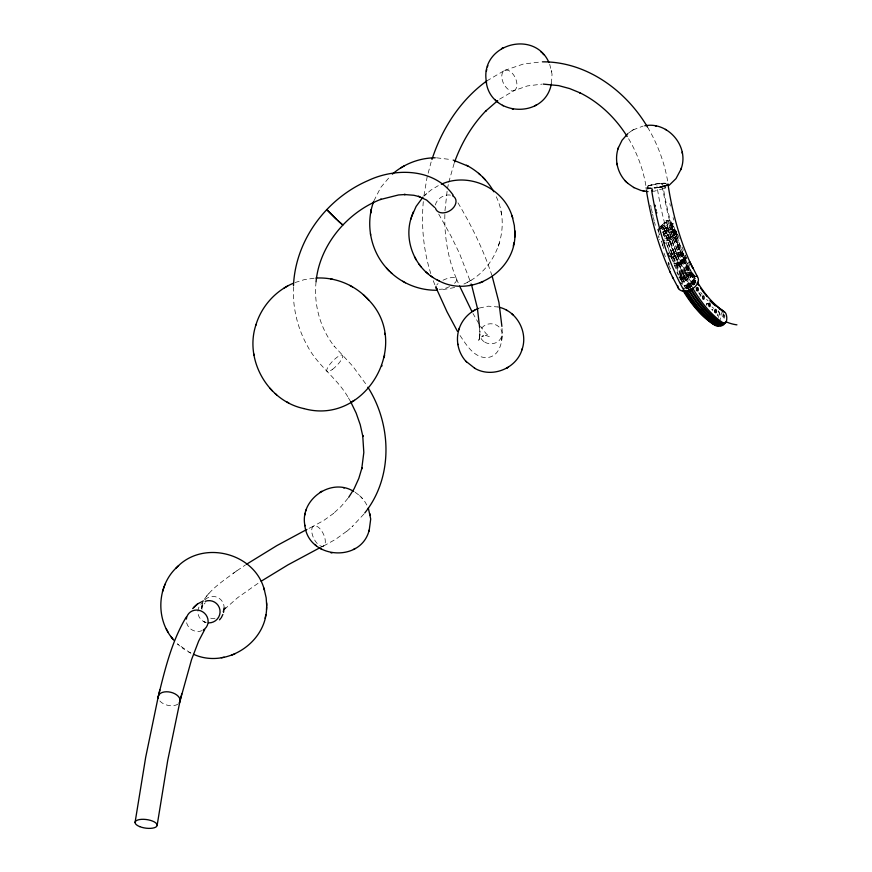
<?xml version="1.0" encoding="UTF-8"?>
<svg xmlns="http://www.w3.org/2000/svg" width="872" height="872" viewBox="0 0 872 872"><rect width="100%" height="100%" fill="white"/><g stroke="black" fill="none" stroke-linecap="round" stroke-linejoin="round"><path stroke-width="0.65" stroke-dasharray="4.36 3.27" d="M293.45 286.855C292.523 307.489 297.461 328.363 307.653 346.348C317.779 365.717 336.908 378.023 347.83 396.836L347.339 396.062L350.599 401.6M444.862 214.447C444.24 236.53 448.012 258.831 456.623 279.214M479.753 334.118L479.055 339.993L479.687 337.878L478.663 340.331L480.527 337.497L483.262 335.84L482.434 336.134L486.489 335.371L485.562 335.404L489.704 336.734L486.009 333.573L480.603 326.39M460.056 335.546C466.4 344.876 473.725 357.531 486.489 357.651C500.997 356.79 503.286 338.859 501.912 327.534M706.93 305.08L707.225 303.511A1.722 0.763 86.2 0 1 707.421 303.325M423.302 201.585C421.165 225.772 423.454 250.417 430.79 273.601M444.96 210.806L447.183 190.456M501.64 340.298L501.967 335.949M316.078 281.732C313.615 304.59 320.155 328.341 334.39 346.457L334.009 345.966L352.768 366.196L366.622 385.075M201.835 607.261L201.683 608.754L202.042 605.266M224.126 607.621L223.755 611.152L223.908 609.615M423.956 195.72L427.062 177.343L431.128 161.985M551.464 83.418L552.041 74.109L549.72 64.31M447.598 188.101L448.295 184.591M201.901 606.749L201.65 607.958L203.002 604.874L202.566 605.539L205.312 602.77M202.021 605.408L202.816 602.378M223.93 609.484L224.104 608.667L222.905 611.643M448.764 182.259L454.17 163.282M463.926 284.032C496.135 270.037 511.592 228.344 496.266 196.778M679.125 277.765L681.054 277.089L681.741 275.203L685.85 273.47L686.82 275.225L682.732 276.947L682.024 278.844L680.215 279.476M693.305 280.719L691.224 281.536L690.548 283.422L686.438 285.155L687.398 286.91L691.561 285.144L692.194 283.291L694.265 282.495L695.006 280.163M694.265 275.955L692.782 275.596L691.932 273.448M693.905 277.852L692.935 276.097L693.371 274.702M694.21 276.882L694.439 276.13M682.34 284.403L683.397 281.133A176.177 77.652 86.2 0 1 666.143 241.958M695.409 281.689L694.559 284.337L692.782 284.457L694.079 280.424L695.856 280.304L695.573 281.187M498.348 246.209L499.46 242.83M373.903 200.876L380.748 187.436L390.623 175.752M670.361 256.695L672.236 254.766M671.462 258.733L673.206 256.695L677.479 255.267L676.628 253.218L672.279 254.7M683.016 259.507L680.89 260.15L679.986 261.742L675.746 263.159L676.596 265.208L680.836 263.802L681.741 262.2L683.866 261.556M683.43 255.834L682.591 253.283M683.048 259.464L684.269 257.24M683.899 261.513L685.643 258.09M685.893 273.339L690.068 272.827M686.864 275.094L691.038 274.582M686.373 285.308L684.4 285.613M687.343 287.062L685.61 287.346M204.342 599.315C211.918 588.066 223.668 580.534 234.361 572.544M223.603 610.487L225.815 607.74L223.178 610.836L224.573 609.19M662.72 232.835L664.137 231.407L666.241 230.917L666.949 233.206L664.824 233.718M663.788 234.971L664.747 233.783M671.386 236.715L672.236 235.56L674.383 235.037L676.443 232.29M676.999 234.47L675.637 234.241L674.928 231.941L675.789 230.797M672.083 239.004L672.944 237.86L675.092 237.337L677.141 234.59M675.637 234.241L676.487 233.086M347.961 498.283L341.257 506.261L332.668 514.207L333.496 513.477L323.872 520.388L313.462 526.143M363.929 514.044L352.037 526.786M206.217 596.546L208.975 593.309M658.861 228.388L662.393 224.3L664.181 224.18A172.929 76.224 86.2 0 0 691.3 287.128M658.894 228.737L664.399 222.371L666.175 222.251A171.479 75.581 86.2 0 0 693.175 285.504M661.009 226.676L666.154 220.714L669.718 220.485A170.683 75.232 86.2 0 0 695.289 282.136M659.755 229.292L664.181 224.18M660.671 228.628L666.175 222.251M661.608 227.679L663.614 227.548L669.718 220.485M688.324 288.719A186.183 82.066 86.2 0 1 664.224 228.388L669.74 222.011L671.516 221.891A171.479 75.581 86.2 0 0 693.709 277.405M664.224 228.388L666.012 228.268L671.516 221.891M690.722 287.934A184.722 81.423 86.2 0 1 666.873 228.824L671.298 223.712L673.075 223.592A172.929 76.224 86.2 0 0 695.387 278.833M666.873 228.824L668.661 228.704L673.075 223.592M692.782 284.457A181.474 79.995 86.2 0 1 670.197 228.475L672.181 226.186L673.969 226.066A176.177 77.652 86.2 0 0 683.833 255.333M670.197 228.475L671.974 228.366L673.969 226.066M224.464 609.343L237.642 597.691L259.18 582.518M676.705 253.087L680.836 252.727M677.555 255.136L681.686 254.788M675.658 263.3L673.696 263.518M676.519 265.339L674.786 265.557M425.22 194.881L424.043 195.993L430.877 190.129L438.278 185.649M425.623 194.5L426.768 193.41M323.588 545.992L335.676 539.299L347.688 530.558M346.86 531.277L352.888 526.045M628.647 132.947L633.028 129.906M236.977 570.724L245.61 564.849M233.293 573.307L237.958 570.026M486.729 80.965L504.081 70.719M499.623 99.146L514.633 90.296M666.491 230.6L668.541 230.208L669.238 232.508L667.233 232.868M668.639 230.099L672.759 229.772M669.347 232.399L673.467 232.072M666.786 238.1L664.824 238.296M668.933 237.587L666.884 237.98L667.592 240.28L669.642 239.887M671.266 236.792L669.184 237.282L669.881 239.571L672.029 239.059M667.472 240.4L666.001 240.563M632.974 129.939L643.089 126.069M632.091 130.451L633.879 129.416M467.545 282.223L469.245 281.231M469.354 281.155L471.12 280.13M309.059 528.345L313.255 526.285M319.664 547.867L323.795 545.85M663.668 188.526L653.586 191.404M651.319 188.243L652.114 187.894L652.245 188.766M514.077 90.612A11.151 6.518 64.8 0 0 512.126 73.095A11.151 6.518 64.8 0 0 501.869 77.826A11.151 6.518 64.8 0 0 514.077 90.612L527.386 85.936L541.883 84.148M504.637 70.414L523.353 64.048L541.109 61.89M295.008 282.572L304.132 279.694L314.65 278.135M479.295 308.056L488.255 306.181L498.272 306.998L496.244 306.584M687.823 275.999L689.501 275.617M454.65 287.52L440.589 290.049M691.758 273.263C688.913 272.173 691.016 275.977 692.728 275.018M691.812 273.841L693.229 274.2M694.417 276.457L692.935 276.097M659.526 229.183L657.739 229.303A181.474 79.995 86.2 0 0 658.306 231.287M682.067 281.22L683.397 281.133M686.689 288.24L688.466 288.12M706.603 303.358L707.486 303.303M711.966 309.647L712.849 309.582M673.064 230.132L674.329 230.066M675.647 230.677L674.274 230.437L674.972 232.737L676.345 232.966M675.026 232.355L673.762 232.432L672.922 229.837M674.928 231.941L676.301 232.181M681.174 253.196L682.438 253.131M682.416 253.61L683.822 253.937M683.288 255.18L682.024 255.256L680.999 252.793M685.49 257.938L684.084 257.611M436.545 157.81L451.347 159.609M692.75 275.65L691.245 275.487L685.817 265.273L675.44 240.16L668.116 215.482L662.48 188.319M205.367 622.227L204.266 621.856M205.498 622.455L203.634 621.529M179.686 645.912L177.354 643.841L189.507 652.409M190.161 652.736L190.892 653.106L188.69 651.994M355.111 492.233L359.667 495.667M182.215 647.896L184.548 649.531M359.558 495.569L364.278 500.702L367.515 506.131M683.419 255.747L682.602 253.196M361.041 496.942L362.381 498.359M478.783 323.534L473.006 313.56M457.974 202.838C471.621 225.728 483.459 249.828 491.819 275.171M438.725 214.087L451.14 236.279L459.555 253.556L471.174 283.694M691.758 274.277C676.846 247.931 668.53 218.371 663.407 188.69M647.536 127.127C657.75 144.262 664.813 163.293 667.963 183M628.581 138.724C637.465 153.603 643.492 170.182 646.152 187.317M693.469 274.266L694.439 276.021M691.932 273.339L692.902 275.094M692.259 274.288L693.229 276.032M690.243 272.903L691.452 275.127M691.976 280.991L692.946 282.746M691.224 281.536L692.194 283.291M685.403 273.797L686.362 275.552M689.338 283.563L690.308 285.318M683.692 274.517L684.662 276.271M688.586 284.108L689.556 285.863M682.939 275.062L683.91 276.816M686.885 284.828L687.855 286.583M681.054 277.089L682.024 278.844M680.302 277.634L681.272 279.389M689.981 265.862L685.196 254.962M668.726 265.055L670.753 269.633M456.459 278.855L458.541 283.651M682.798 254.003L683.648 256.052M681.697 259.692L682.547 261.753M680.89 260.15L681.741 262.2M676.149 253.48L676.988 255.54M678.798 261.851L679.637 263.9M677.991 262.298L678.841 264.347M674.383 254.068L675.233 256.128M673.587 254.526L674.427 256.575M676.225 262.886L677.075 264.935M671.484 256.226L672.334 258.276M670.677 256.673L671.527 258.722M668.388 262.363L669.238 264.412M433.242 280.719L435.531 286.474M682.067 246.929L683.397 250.406M663.974 253.076L665.369 256.728M677.991 234.971L679.179 238.601M676.465 232.235L677.163 234.535M675.8 230.731L676.509 233.031M675.277 232.235L675.974 234.535M674.481 230.121L675.32 233.031M673.075 235.2L673.773 237.489M672.236 235.56L672.944 237.86M668.039 230.426L668.748 232.726M670.012 236.912L670.721 239.211M665.412 231.276L666.11 233.576M667.385 237.762L668.094 240.062M663.189 232.639L663.886 234.928M673.064 217.564L673.718 220.071M654.458 221.989L655.319 225.281M652.583 214.174L653.117 216.409M653.379 217.531L654.174 220.889M669.838 203.558L670.394 206.097M651.362 208.604L652.332 213.051M650.676 205.225L651.122 207.482M551.518 70.272L551.627 70.883M551.693 71.253L551.791 71.864M500.92 211.133L501.128 212.343M501.258 213.095L501.465 214.327M647.482 187.229L647.842 189.486M645.912 187.469L646.283 189.736M662.894 185.594L662.535 183.262L661.739 183.621L661.979 185.191M479.622 327.436L479.764 334.194M708.064 300.829A170.683 75.232 86.2 0 1 706.56 299.281M702.102 294.213A170.683 75.232 86.2 0 1 700.641 292.393M694.897 284.403A170.683 75.232 86.2 0 1 667.941 220.594L661.837 227.657A186.979 82.415 86.2 0 0 664.213 236.138M723.564 313.898A8.077 3.564 86.2 0 1 724.185 320.035M687.877 288.883A186.979 82.415 86.2 0 1 663.614 227.548M686.09 288.992A186.979 82.415 86.2 0 1 666.034 242.111M721.286 312.645A8.077 3.564 86.2 0 1 722.441 319.446M711.77 309.778A1.722 0.763 86.2 0 1 712.849 310.813M706.287 303.75A1.722 0.763 86.2 0 1 706.669 305.211M699.78 296.099A1.722 0.763 86.2 0 1 700.227 296.447M701.066 295.216A170.683 75.232 86.2 0 1 698.864 292.502M693.12 284.523A170.683 75.232 86.2 0 1 666.154 220.714M718.299 310.803A8.077 3.564 86.2 0 1 720.664 319.566M694.559 284.337A181.474 79.995 86.2 0 1 671.974 228.366M692.477 277.59A176.177 77.652 86.2 0 1 672.181 226.186M694.265 277.47A176.177 77.652 86.2 0 1 685.239 258.722M686.22 288.894A1.722 0.763 86.2 0 1 687.398 288.817M688.008 288.774A1.722 0.763 86.2 0 1 688.913 288.272M689.523 287.248A172.929 76.224 86.2 0 1 662.393 224.3M662.894 245.632A184.722 81.423 86.2 0 1 661.412 241.075M659.308 234.121A184.722 81.423 86.2 0 1 657.979 229.412M717.242 314.814A5.832 2.572 86.2 0 1 717.547 315.871M695.638 282.343A172.929 76.224 86.2 0 1 671.298 223.712M691.899 286.779A184.722 81.423 86.2 0 1 668.661 228.704M724.523 314.857A5.832 2.572 86.2 0 1 724.883 316.536M695.333 283.127A171.479 75.581 86.2 0 1 669.74 222.011M689.501 287.542A186.183 82.066 86.2 0 1 666.012 228.268M723.062 313.637A7.281 3.216 86.2 0 1 723.771 320.427M713.819 308.383A171.479 75.581 86.2 0 1 711.923 306.89M701.077 296.099A171.479 75.581 86.2 0 1 698.886 293.406M692.096 286.659A171.479 75.581 86.2 0 1 664.399 222.371M717.721 313.996A7.281 3.216 86.2 0 1 718.463 317.452M718.179 311.511A7.281 3.216 86.2 0 1 720.294 318.051M663.81 248.618A181.474 79.995 86.2 0 1 661.259 241.043M664.519 237.02A176.177 77.652 86.2 0 1 661.51 226.894M681.621 281.253A176.177 77.652 86.2 0 1 676.901 272.478M684.902 257.087A9.472 5.167 -22.4 0 1 673.26 264.151M669.097 263.486A9.472 5.167 -22.4 0 1 668.116 262.799M670.688 255.387A9.472 5.167 -22.4 0 1 684.618 253.992M685.915 257A9.472 5.167 -22.4 0 1 674.884 266.124M668.966 264.859A9.472 5.167 -22.4 0 1 668.148 263.475M671.538 257.447A9.472 5.167 -22.4 0 1 683.539 254.679M676.661 231.058A9.472 4 -17 0 1 665.107 238.721M658.752 235.505A9.472 4 -17 0 1 659.559 234.241M662.458 231.996A9.472 4 -17 0 1 675.691 230.099M677.5 234.557A9.472 4 -17 0 1 665.816 241.021M659.701 239.789A9.472 4 -17 0 1 659.461 239.429M663.167 234.296A9.472 4 -17 0 1 676.803 232.671M694.875 275.966A9.472 6.191 -28.9 0 1 694.951 276.588M694.177 279.792A9.472 6.191 -28.9 0 1 684.825 286.267M678.95 277.47A9.472 6.191 -28.9 0 1 693.164 273.328M695.671 280.25A9.472 6.191 -28.9 0 1 685.795 288.022M679.92 279.225A9.472 6.191 -28.9 0 1 688.335 274.135A9.472 6.191 -28.9 0 1 695.431 276.533M658.556 187.415A11.151 1.908 -8.7 0 1 646.348 187.862A11.151 1.908 -8.7 0 1 652.398 184.668A11.151 1.908 -8.7 0 1 666.263 183.349M658.316 187.186A9.559 1.635 -8.7 0 1 647.624 187.436A9.559 1.635 -8.7 0 1 654.883 184.439A9.559 1.635 -8.7 0 1 666.077 183.981M680.443 279.52A11.151 7.445 -29.9 0 1 693.458 274.451M681.196 280.381A9.559 6.377 -29.9 0 1 695.442 276.904M690.646 287.084A178.825 78.818 86.2 0 1 656.921 185.758M177.899 704.14A11.151 6.704 13.1 0 1 159.118 700.042M202.097 630.609A11.151 10.497 35.8 0 1 186.303 620.984M206.293 622.564A11.151 11.085 -57.4 0 1 202.522 602.726M205.105 599.642A11.151 10.998 3.4 0 1 223.646 610.64M214.992 618.27A11.151 10.998 3.4 0 1 208.855 617.659M202.01 609.408A11.151 10.998 3.4 0 1 203.089 602.356M435.39 204.996A11.151 8.033 -31.4 0 1 451.162 195.263M443.009 280.228A11.151 4.284 -23.1 0 1 454.759 277.754A11.151 4.284 -23.1 0 1 454.552 283.291M449.603 286.605A11.151 4.284 -23.1 0 1 439.172 289.286M436.905 284.795A11.151 4.284 -23.1 0 1 438.06 283.553M658.861 187.425A11.151 1.908 -8.7 0 1 646.719 187.927A11.151 1.908 -8.7 0 1 651.929 184.842A11.151 1.908 -8.7 0 1 665.837 183.294M479.84 334.412L479.535 338.598L479.84 334.412M311.947 532.956A11.151 5.297 64.2 0 0 323.327 546.123A11.151 5.297 64.2 0 0 320.297 529.119A11.151 5.297 64.2 0 0 311.947 532.956M332.461 369.368A11.151 3.008 -46.1 0 0 342.554 355.384A11.151 3.008 -46.1 0 0 329.213 365.237A11.151 3.008 -46.1 0 0 332.461 369.368M484.854 342.195A11.151 10.028 0.3 0 0 502.032 334.292A11.151 10.028 0.3 0 0 485.813 324.853A11.151 10.028 0.3 0 0 484.854 342.195"/><path stroke-width="1.31" d="M266.614 607.969L266.679 604.492M438.354 280.512C471.741 299.02 517.172 270.364 514.862 232.257M714.68 310.999L714.68 310.999A1.722 0.763 86.2 0 1 714.702 311.478L714.659 311.969M514.709 237.337L514.862 234.579M193.758 654.382C225.63 668.824 265.906 643.329 266.592 608.405M266.527 609.572L266.679 606.803M293.483 285.667C295.423 239.985 326.597 198.456 368.148 180.559C395.517 167.588 434.289 168.231 453.157 195.11M316.078 281.732C319.25 245.969 346.762 212.169 381.26 199.208L380.508 199.492L398.515 194.957L405.338 194.5L404.063 194.5L413.84 195.274L419.933 196.8L418.462 196.331L426.615 200.048L434.561 207.373M135.062 822.492L145.7 757.201L158.203 696.87M157.167 825.206L167.707 760.471L180.101 700.652M353.738 491.448C331.033 477.126 299.314 499.885 304.971 525.816M303.892 408.576C365.532 425.983 413.252 343.459 367.472 298.78M548.935 62.49C534.623 29.55 481.987 43.807 486.031 79.319C487.677 116.423 544.564 120.347 551.366 83.908M384.127 357.585L384.617 355.078M304.96 514.905L305.298 513.161M486.38 71.264L486.718 69.509M223.505 612.406L223.755 611.152M265.088 618.27L265.84 614.804M513.684 244.138L514.022 242.569M513.27 246.035L513.619 244.476M177.027 567.116C156.72 585.646 155.292 620.134 173.964 640.321M411.137 218.011C403.42 242.1 416.042 270.429 439.074 280.871M158.508 695.584C165.157 668.715 171.817 641.149 186.172 617.169M158.203 696.848L159.827 690.003M180.101 700.685L191.546 659.614L198.631 641.16L204.702 629.573M179.796 701.938L181.714 693.927M696.292 288.218A1.722 0.763 86.2 0 1 696.477 290.245L696.347 290.649M256.096 324.406C244.051 359.438 267.617 401.044 303.947 408.587M369.216 530.241L370.709 519.004L368.3 507.962M458.977 329.311C455.358 340.472 458.334 353.433 466.476 361.891M521.925 349.825C528.323 332.548 517.194 311.587 499.264 307.249M618.085 148.632C614.117 160.764 618.074 174.967 627.742 183.305M681.272 168.405C689.185 146.365 667.93 121.23 644.779 125.764M411.41 217.15L416.129 206.413L422.975 197.159M162.486 591.783L164.274 586.355M410.668 219.548L412.456 214.12M373.249 202.762L373.554 201.814C365.183 224.671 370.851 251.877 387.768 269.404M306.421 509.259L305.865 510.948M381.685 366.371L382.001 365.423M304.862 525.195C307.849 558.636 360.082 563.279 368.976 530.983M459.217 328.57C462.247 319.457 469.474 311.86 478.434 308.405M618.324 147.891L622.074 140.229L627.873 133.59M669.009 185.398L675.985 178.629L681.032 169.146M255.79 325.354C261.219 306.737 275.269 290.91 293.123 283.335M487.437 66.828L487.84 65.618M368.823 531.451L369.368 529.762M458.814 329.79L459.37 328.101M522.317 348.604C517.161 368.355 491.972 378.731 474.444 368.115M617.921 149.112L618.477 147.412M680.879 169.615L681.424 167.925M431.956 159.5C441.908 128.729 460.383 100.106 486.729 80.965M222.872 614.455L221.444 617.398M454.541 162.181C461.43 143.052 471.948 125.056 486.238 110.493L485.508 111.245L497.705 100.618M164.536 585.668L165.124 584.186M412.718 213.433L413.306 211.951M348.669 497.367L354.141 488.723L358.806 478.434L362 467.741L361.727 468.973L363.82 452.481L362.698 435.302L362.861 436.501L360.245 424.74L356.136 413.034L350.599 401.6M220.987 618.095L219.504 619.85M364.758 512.976C393.25 477.398 391.779 424.762 367.886 387.212M192.647 608.58L197.639 603.893L203.372 600.884M195.165 605.986L193.53 607.631M177.441 566.724C203.459 540.041 254.035 552.837 264.063 588.84M175.861 568.228L178.586 565.634M392.346 174.16C404.096 163.838 419.574 157.93 435.215 157.788M197.639 603.893L195.982 605.244M246.623 564.195L276.827 545.632L306.911 529.413M261.164 581.221L287.923 564.893L319.664 547.867M501.455 48.647L503.242 47.611M400.782 167.882L404.357 165.8M534.83 105.817L536.618 104.771M284.119 288.054L287.695 285.962M474.771 310.094L472.984 311.141M352.691 401.316L354.457 400.292M350.882 402.384L352.582 401.393M506.37 368.3L507.221 367.81M507.275 367.777L508.158 367.254M320.035 492.298L320.918 491.786M320.972 491.743L321.823 491.252M353.422 549.458L355.209 548.423M664.573 188.08L665.478 187.622M441.341 184.232C468.602 171.849 503.776 187.872 512.245 216.605M481.508 282.255L483.034 281.656M479.982 282.866L481.431 282.288M231.789 655.101L234.851 653.891M471.054 285.231L472.352 285.002M222.872 657.466L224.169 657.237M469.528 285.493L470.738 285.286M221.346 657.728L222.545 657.521M315.947 278.07C335.72 276.893 355.722 285.329 368.802 300.186M436.687 290.234C417.764 290.518 398.951 282.212 386.438 267.998M542.406 61.836C586.3 61.465 625.834 90.372 647.536 127.127M543.223 84.094L558.669 85.62L569.667 88.584L580.36 92.977L579.564 92.606C599.26 102.22 615.621 117.982 627.164 136.49M648.049 191.589L640.985 190.467L633.552 187.425M656.409 126.102L655.352 125.895M512.311 109.131L513.357 109.327M642.947 190.935L643.994 191.132M332.744 279.345L330.652 278.942M343.394 487.764L344.353 487.939M330.891 552.772L331.938 552.968M453.178 160.077L468.199 166.181M436.883 279.759L437.69 280.174M665.401 129.383L666.295 129.884M502.414 105.349L503.318 105.85M506.283 310.061L507.188 310.563M287.052 401.992L288.752 402.929M321.005 548.989L321.899 549.491M633.955 187.644L627.633 183.207M466.487 165.255C477.911 171.163 487.524 180.504 493.781 191.742M402.711 281.285L403.714 281.83M404.51 282.277L405.415 282.768M349.825 285.417L350.729 285.907M351.525 286.343L352.528 286.899M474.848 368.333L465.812 361.193M430.397 275.661L432.741 277.296M327.36 209.934L326.869 209.563L327.48 210.021M540.978 51.928L541.741 52.603M496.332 100.814L496.996 101.403M497.095 101.501L497.727 102.057M425.547 271.606L427.88 273.677M478.586 173.332L480.047 174.629M511.886 313.855L513.27 315.086M390.547 272.228L391.866 273.394M363.384 294.791L364.692 295.957M275.192 393.555L276.653 394.853M314.923 544.466L316.307 545.698M338.26 221.019L342.838 225.041L336.701 219.548M336.766 219.602L328.384 211.362M336.014 218.894L326.826 209.553L327.948 210.893M624.919 180.504L626.26 181.921M494.98 99.452L495.612 100.117M482.794 177.19L485.464 180.024M269.775 388.16L272.445 390.994M542.46 53.301L543.79 54.718M387.844 269.481L389.108 270.832M366.131 297.352L367.395 298.704M419.007 264.172L420.01 265.459M420.141 265.633L421.1 266.876M170.825 636.397L171.828 637.694M171.958 637.868L172.918 639.1M457.462 331.338L447.009 311.784L436.153 287.978M684.411 291.303C666.818 260.161 657.27 225.129 651.591 190.009M683.844 288.163L684.204 288.817M697.524 276.882L689.883 261.992L692.957 268.423L692.346 267.159M678.645 288.708L672.421 276.904M414.483 256.717L416.195 259.878M166.301 628.941L168.013 632.113M472.003 311.685L459.577 285.994M680.988 282.866L681.348 283.542M646.457 190.87C651.046 218.927 658.393 246.722 670.372 272.576M669.783 271.366L673.031 278.168M690.461 263.202C679.07 238.121 672.159 211.198 667.93 184.036M669.075 255.561L669.358 256.346M668.214 253.185L668.497 253.981M492.2 276.348L498.948 302.442L501.891 326.379M512.398 217.084L514.36 225.641L514.883 233.413M264.216 589.319L266.178 597.876L266.701 605.648M511.908 215.569L512.736 218.142M263.726 587.804L264.554 590.377M664.66 242.634L664.922 243.462M663.897 240.171L664.148 240.999M471.556 284.839L477.355 307.936L479.622 327.436M656.594 212.158L656.779 213.019M656.038 209.574L656.224 210.435M655.155 205.236L655.33 206.108M682.155 152.077L682.264 152.687M682.329 153.058L682.438 153.668M616.918 163.358L617.191 164.961M486.282 81.554L486.554 83.156M457.811 344.037L457.92 344.658M370.437 233.696L370.655 234.928M384.596 333.257L384.803 334.488M370.099 513.913L370.208 514.524M370.273 514.894L370.382 515.515M253.774 353.858L253.981 355.089M652.659 191.382L652.387 189.638M266.647 602.89L266.669 604.045M514.829 230.655L514.851 231.81M721.22 310.029A170.683 75.232 86.2 0 1 719.313 308.753M715.509 305.876A170.683 75.232 86.2 0 1 709.841 300.709M722.714 324.973A8.077 3.564 86.2 0 1 720.043 325.638A186.979 82.415 86.2 0 1 688.488 289.94M721.536 310.388A8.077 3.564 86.2 0 1 722.779 312.056M687.332 291.106A186.979 82.415 86.2 0 0 718.256 325.757A8.077 3.564 86.2 0 0 720.937 325.093M718.844 325.572A8.077 3.564 86.2 0 1 716.479 325.877A186.979 82.415 86.2 0 1 685.545 291.226M714.549 323.937A5.832 2.572 86.2 0 1 713.089 323.948A184.722 81.423 86.2 0 1 683.027 290.561M697.426 282.223A172.929 76.224 86.2 0 0 724.621 311.947A5.832 2.572 86.2 0 1 726.747 319.294A5.832 2.572 86.2 0 1 723.76 323.24A184.722 81.423 86.2 0 1 692.499 287.815M691.322 288.959A184.722 81.423 86.2 0 0 721.983 323.359A5.832 2.572 86.2 0 0 723.684 323.141M711.617 301.418A171.479 75.581 86.2 0 0 722.943 310.672A7.281 3.216 86.2 0 1 724.36 312.383M707.159 296.6A171.479 75.581 86.2 0 1 700.63 288.229M698.516 285.144A171.479 75.581 86.2 0 1 697.12 283.008M725.188 322.248A7.281 3.216 86.2 0 1 721.874 324.755A186.183 82.066 86.2 0 1 690.101 288.599M688.934 289.766A186.183 82.066 86.2 0 0 720.098 324.875A7.281 3.216 86.2 0 0 722.507 324.275M716.283 325.387A7.281 3.216 86.2 0 1 714.757 325.234A186.183 82.066 86.2 0 1 684.204 291.15M685.992 291.03A186.183 82.066 86.2 0 0 716.533 325.114A7.281 3.216 86.2 0 0 717.754 325.376M685.152 255.463A9.472 5.167 -22.4 0 1 685.152 255.997M658.763 237.14A9.472 4 -17 0 1 658.622 236.759M694.712 278.506A9.472 6.191 -28.9 0 1 694.483 279.138M667.81 184.439A11.151 1.908 -8.7 0 1 659.668 187.218M696.456 275.748A11.151 7.445 -29.9 0 1 691.354 289.482A11.151 7.445 -29.9 0 1 677.74 285.787M736.938 324.842A178.825 78.818 86.2 0 1 726.049 321.801M158.29 698.123A11.151 6.704 13.1 0 1 170.814 692.27A11.151 6.704 13.1 0 1 179.054 703.126M186.335 619.055A11.151 10.497 35.8 0 1 202.827 611.904A11.151 10.497 35.8 0 1 203.296 629.998M205.149 601.32A11.151 11.085 -57.4 0 1 219.929 609.888A11.151 11.085 -57.4 0 1 208.702 622.881M452.688 195.851A11.151 8.033 -31.4 0 1 450.704 210.196A11.151 8.033 -31.4 0 1 435.433 208.07M437.341 288.915A11.151 4.284 -23.1 0 1 436.055 286.288M668.094 184.406A11.151 1.908 -8.7 0 1 659.941 187.218M371.308 209.607L370.622 213.106L371.308 209.607M715.029 310.181A1.722 0.763 86.2 0 0 715.77 312.83A1.722 0.763 86.2 0 0 716.348 310.323A1.722 0.763 86.2 0 0 715.029 310.181M708.773 303.957A1.722 0.763 86.2 0 0 709.514 306.606A1.722 0.763 86.2 0 0 710.091 304.099A1.722 0.763 86.2 0 0 708.773 303.957M702.701 296.644A1.722 0.763 86.2 0 0 703.453 299.292A1.722 0.763 86.2 0 0 704.031 296.785A1.722 0.763 86.2 0 0 702.701 296.644M696.87 288.305A1.722 0.763 86.2 0 0 697.611 290.943A1.722 0.763 86.2 0 0 698.2 288.447A1.722 0.763 86.2 0 0 696.87 288.305M139.673 826.602A11.151 4.316 8.1 0 0 157.113 825.61A11.151 4.316 8.1 0 0 141.569 819.331A11.151 4.316 8.1 0 0 139.673 826.602"/></g></svg>
